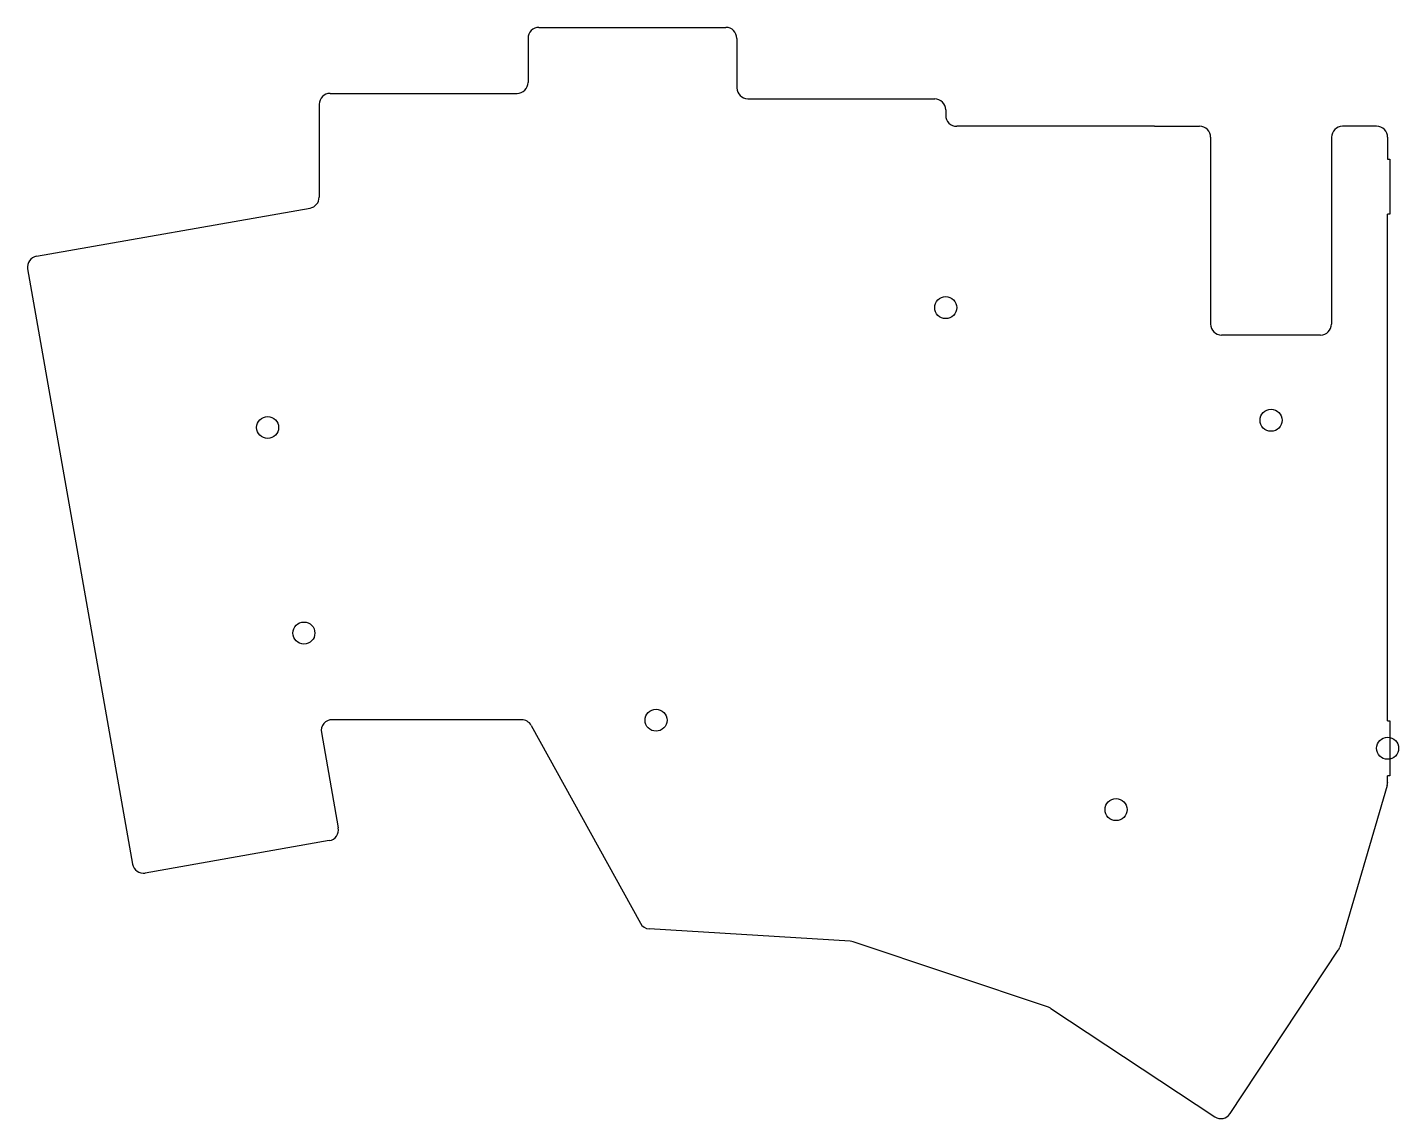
# Model space of a CAD drawing. Extents: x -93 to 32, y -43 to 56.
import ezdxf

# ---------------------------------------------------------------- set-up
doc = ezdxf.new("R2010")
doc.units = 0
doc.layers.add('Sketch002', color=7, linetype='CONTINUOUS')

msp = doc.modelspace()

# ---------------------------------------------------------------- linework, layer by layer
at = {"layer": 'Sketch002'}
for p, q in [((-46.5, 56.5), (-29.5, 56.5)), ((-47.5, 55.5), (-47.5, 51.5)), ((-28.5, 55.5), (-28.5, 51)), ((-65.5, 50.5), (-48.5, 50.5)), ((-27.5, 50), (-10.5, 50)), ((-66.5, 49.5), (-66.5, 41.0487)), ((-9.5, 49), (-9.5, 48.5)), ((9.5, 47.5), (-8.5, 47.5)), ((9.5, 47.5), (13.6, 47.5)), ((29.7, 47.5), (26.6, 47.5)), ((14.6, 46.5), (14.6, 29.5)), ((25.6, 46.5), (25.6, 29.5)), ((30.7, 46.5), (30.7, 44.5)), ((30.7, 44.5), (30.9, 44.5)), ((30.9, 44.5), (30.9, 39.5)), ((-92.2144, 35.6755), (-67.3264, 40.0639)), ((30.9, 39.5), (30.7, 39.5)), ((30.7, -6.6), (30.7, 39.5)), ((-93.0255, 34.517), (-83.4749, -19.6474)), ((24.6, 28.5), (15.6, 28.5)), ((-48.0905, -6.5), (-65.3082, -6.5)), ((-47.2148, -7.0171), (-37.2798, -25.0331)), ((30.7, -6.6), (30.9, -6.6)), ((30.9, -6.6), (30.9, -11.6)), ((-66.2931, -7.67365), (-64.7635, -16.3481)), ((30.9, -11.6), (30.7, -11.6)), ((30.7, -12.2), (30.7, -11.6)), ((30.7, -12.2), (30.7, -12.21)), ((30.6595, -12.4917), (26.3408, -27.203)), ((-65.5747, -17.5065), (-82.3164, -20.4586)), ((-18.1811, -26.6666), (-36.4652, -25.5483)), ((-0.15637, -32.6617), (-17.9248, -26.7164)), ((16.3642, -42.3564), (26.2152, -27.4733)), ((0.07826, -32.7761), (14.9784, -42.6383))]:
    msp.add_line(p, q, dxfattribs=at)
for centre in [(-9.5, 31), (20.1, 20.75), (-71.1885, 20.0898), (-67.8892, 1.37846), (-35.8543, -6.55019), (30.7, -9.1), (5.99727, -14.6853)]:
    msp.add_circle(centre, 1, dxfattribs=at)
for centre, start, end in [((-46.5, 55.5), 90, 180), ((-29.5, 55.5), 0, 90), ((-48.5, 51.5), -90, 0), ((-65.5, 49.5), 90, 180), ((-27.5, 51), 180, -90), ((-10.5, 49), 0, 90), ((-8.5, 48.5), 180, -90), ((13.6, 46.5), 0, 90), ((26.6, 46.5), 90, 180), ((29.7, 46.5), 0, 90), ((-67.5, 41.0487), -80, 0), ((-92.0407, 34.6907), 100, -170), ((15.6, 29.5), 180, -90), ((24.6, 29.5), -90, 0), ((-65.3082, -7.5), 90, -170), ((-48.0905, -7.5), 28.8747, 90), ((29.7, -12.21), -16.3604, 0), ((-65.7483, -16.5217), -80, 10), ((-82.4901, -19.4737), -170, -80), ((-36.4042, -24.5502), -151.125, -93.5), ((-18.2421, -27.6648), 71.5, 86.5), ((25.3813, -26.9213), -33.5, -16.3604), ((-0.47367, -33.61), 56.5, 71.5), ((15.5304, -41.8044), -123.5, -33.5)]:
    msp.add_arc(centre, 1, start, end, dxfattribs=at)

doc.saveas('drawing.dxf')
